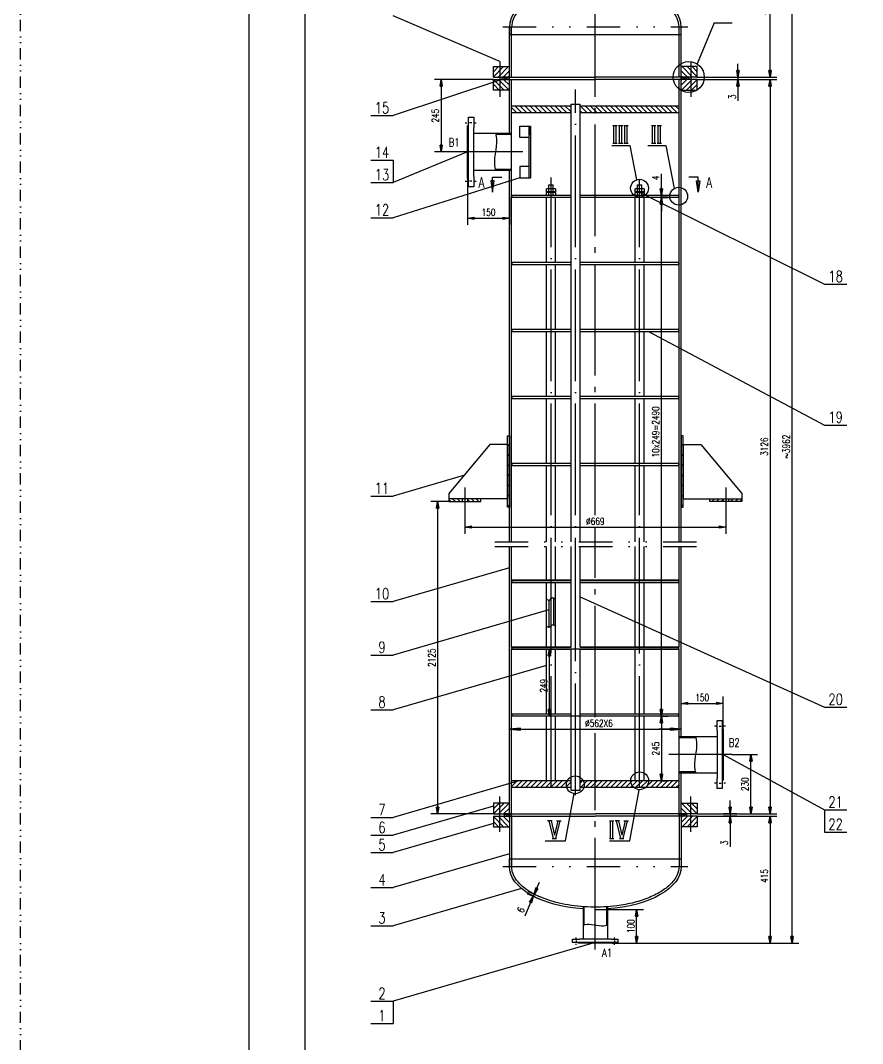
# Model space of a CAD drawing. Header units: millimetres. Extents: x -78 to 2070, y -197 to 1043.
# Drawn here: x -77.8 to 299.5, y 340 to 798.5 of the extents above; entities that cross this region are included whole.
import ezdxf
from ezdxf.enums import TextEntityAlignment as Align

# ---------------------------------------------------------------- set-up
doc = ezdxf.new("R2010")
doc.units = ezdxf.units.MM
doc.header["$LTSCALE"] = 10
for name, pattern in [('CENTER', [6.25, 5, -0.5, 0.25, -0.5]), ('DASHDOT', [6, 5, -0.5, 0, -0.5]), ('DIVIDE', [1.25, 0.5, -0.25, 0, -0.25, 0, -0.25])]:
    doc.linetypes.add(name, pattern=pattern)
for name, color, linetype in [('1', 2, 'Continuous'), ('2', 1, 'Continuous'), ('3', 2, 'DASHDOT'), ('4', 2, 'CENTER'), ('6', 6, 'DIVIDE')]:
    doc.layers.add(name, color=color, linetype=linetype)
doc.styles.add('HZ', font='txt', dxfattribs={"width": 0.75, "bigfont": 'hztxt'})
doc.dimstyles.new('机械$0', dxfattribs={"dimtxt": 3.2, "dimasz": 3.001, "dimexe": 3, "dimexo": 0, "dimgap": 1, "dimtad": 1, "dimdsep": 46, "dimtxsty": 'HZ', "dimblk": 'CLOSED', "dimcen": 0, "dimclrd": 256, "dimclre": 256, "dimclrt": 256, "dimadec": 0, "dimazin": 0, "dimtfac": 1, "dimtmove": 0, "dimatfit": 3, "dimldrblk": 'CLOSED', "dimfxl": 0, "dimlwd": -1, "dimlwe": -1, "dimarcsym": 0})
pattern_1 = [(135, (1170.8013, 11.6029), (-1.122532, -1.122532), [])]

# ---------------------------------------------------------------- blocks, each defined once
blk = doc.blocks.new('_Closed')
at = {"color": 0, "linetype": 'ByBlock', "lineweight": -2}
for p, q in [((-1, 0.17), (0, 0)), ((-1, 0.17), (-1, -0.17)), ((0, 0), (-1, -0.17)), ((0, 0), (-1, 0))]:
    blk.add_line(p, q, dxfattribs=at)
blk = doc.blocks.new('*D115')
at = {"layer": '1'}
for p, q in [((121.29, 572.87), (121.29, 568.4)), ((124.29, 571.4), (235.29, 571.4)), ((238.29, 572.87), (238.29, 568.4))]:
    blk.add_line(p, q, dxfattribs=at)
at = {"layer": 'Defpoints', "color": 0}
for p in [(121.29, 572.87), (238.29, 572.87), (238.29, 571.4)]:
    blk.add_point(p, dxfattribs=at)
at = {"layer": '1', "xscale": 3.001, "yscale": 3.001, "zscale": 3.001, "rotation": 180}
blk.add_blockref('_Closed', (121.29, 571.4), dxfattribs=at)
at = {"layer": '1', "xscale": 3.001, "yscale": 3.001, "zscale": 3.001}
blk.add_blockref('_Closed', (238.29, 571.4), dxfattribs=at)
at = {"layer": '1', "insert": (179.79, 574), "char_height": 3.2, "attachment_point": 5, "style": 'HZ'}
blk.add_mtext('%%C669', dxfattribs=at)
blk = doc.blocks.new('*D118')
at = {"layer": '1'}
for p, q in [((179.79, 400.08), (201.31, 400.08)), ((198.31, 387.95), (198.31, 397.08)), ((187.43, 384.95), (201.31, 384.95))]:
    blk.add_line(p, q, dxfattribs=at)
at = {"layer": 'Defpoints', "color": 0}
for p in [(179.79, 400.08), (198.31, 400.08), (187.43, 384.95)]:
    blk.add_point(p, dxfattribs=at)
at = {"layer": '1', "xscale": 3.001, "yscale": 3.001, "zscale": 3.001}
for p, rotation in [((198.31, 400.08), 90), ((198.31, 384.95), 270)]:
    blk.add_blockref('_Closed', p, dxfattribs=dict(at, rotation=rotation))
at = {"layer": '1', "insert": (195.71, 392.52), "char_height": 3.2, "attachment_point": 5, "rotation": 90, "style": 'HZ'}
blk.add_mtext('100', dxfattribs=at)
blk = doc.blocks.new('*D119')
at = {"layer": '1'}
for p, q in [((240.95, 469.46), (252.49, 469.46)), ((249.49, 445.9), (249.49, 466.46)), ((225.41, 442.9), (252.49, 442.9))]:
    blk.add_line(p, q, dxfattribs=at)
at = {"layer": 'Defpoints', "color": 0}
for p in [(240.95, 469.46), (249.49, 469.46), (225.41, 442.9)]:
    blk.add_point(p, dxfattribs=at)
at = {"layer": '1', "xscale": 3.001, "yscale": 3.001, "zscale": 3.001}
for p, rotation in [((249.49, 469.46), 90), ((249.49, 442.9), 270)]:
    blk.add_blockref('_Closed', p, dxfattribs=dict(at, rotation=rotation))
at = {"layer": '1', "insert": (246.89, 456.18), "char_height": 3.2, "attachment_point": 5, "rotation": 90, "style": 'HZ'}
blk.add_mtext('230', dxfattribs=at)
blk = doc.blocks.new('*D120')
at = {"layer": '1'}
for p, q in [((134.17, 772.04), (107.71, 772.04)), ((110.71, 769.03), (110.71, 742.53)), ((118.64, 739.53), (107.71, 739.53))]:
    blk.add_line(p, q, dxfattribs=at)
at = {"layer": 'Defpoints', "color": 0}
for p in [(134.17, 772.04), (110.71, 739.53), (118.64, 739.53)]:
    blk.add_point(p, dxfattribs=at)
at = {"layer": '1', "xscale": 3.001, "yscale": 3.001, "zscale": 3.001}
for p, rotation in [((110.71, 772.04), 90), ((110.71, 739.53), 270)]:
    blk.add_blockref('_Closed', p, dxfattribs=dict(at, rotation=rotation))
at = {"layer": '1', "insert": (108.11, 755.78), "char_height": 3.2, "attachment_point": 5, "rotation": 90, "style": 'HZ'}
blk.add_mtext('245', dxfattribs=at)
blk = doc.blocks.new('*D121')
at = {"layer": '1'}
for p, q in [((209.02, 486.65), (212.41, 486.65)), ((209.41, 483.64), (209.41, 460.65)), ((209.02, 457.65), (212.41, 457.65))]:
    blk.add_line(p, q, dxfattribs=at)
at = {"layer": 'Defpoints', "color": 0}
for p in [(209.02, 486.65), (209.02, 457.65), (209.41, 457.65)]:
    blk.add_point(p, dxfattribs=at)
at = {"layer": '1', "xscale": 3.001, "yscale": 3.001, "zscale": 3.001}
for p, rotation in [((209.41, 486.65), 90), ((209.41, 457.65), 270)]:
    blk.add_blockref('_Closed', p, dxfattribs=dict(at, rotation=rotation))
at = {"layer": '1', "insert": (206.81, 472.15), "char_height": 3.2, "attachment_point": 5, "rotation": 90, "style": 'HZ'}
blk.add_mtext('245', dxfattribs=at)
blk = doc.blocks.new('*D122')
at = {"layer": '1'}
for p, q in [((176.28, 516.65), (156.21, 516.65)), ((159.21, 489.65), (159.21, 513.64)), ((209.41, 486.65), (156.21, 486.65))]:
    blk.add_line(p, q, dxfattribs=at)
at = {"layer": 'Defpoints', "color": 0}
for p in [(159.21, 516.65), (176.28, 516.65), (209.41, 486.65)]:
    blk.add_point(p, dxfattribs=at)
at = {"layer": '1', "xscale": 3.001, "yscale": 3.001, "zscale": 3.001}
for p, rotation in [((159.21, 516.65), 90), ((159.21, 486.65), 270)]:
    blk.add_blockref('_Closed', p, dxfattribs=dict(at, rotation=rotation))
at = {"layer": '1', "insert": (156.61, 500.3), "char_height": 3.2, "attachment_point": 5, "rotation": 90, "style": 'HZ'}
blk.add_mtext('249', dxfattribs=at)
blk = doc.blocks.new('*D101')
at = {"layer": '1'}
for p, q in [((209.41, 723.08), (209.41, 729.68)), ((209.41, 720.08), (212.41, 720.08)), ((209.41, 719.08), (209.41, 720.08)), ((209.41, 719.08), (212.41, 719.08)), ((209.41, 716.08), (209.41, 713.08))]:
    blk.add_line(p, q, dxfattribs=at)
at = {"layer": 'Defpoints', "color": 0}
for p in [(209.41, 720.08), (209.41, 720.08), (209.41, 719.08)]:
    blk.add_point(p, dxfattribs=at)
at = {"layer": '1', "xscale": 3.001, "yscale": 3.001, "zscale": 3.001}
for p, rotation in [((209.41, 720.08), 270), ((209.41, 719.08), 90)]:
    blk.add_blockref('_Closed', p, dxfattribs=dict(at, rotation=rotation))
at = {"layer": '1', "insert": (206.81, 727.88), "char_height": 3.2, "attachment_point": 5, "rotation": 90, "style": 'HZ'}
blk.add_mtext('4', dxfattribs=at)
blk = doc.blocks.new('*D102')
at = {"layer": '1'}
for p, q in [((202.19, 829.98), (261.11, 829.98)), ((258.11, 776.04), (258.11, 826.98)), ((225.41, 773.04), (261.11, 773.04))]:
    blk.add_line(p, q, dxfattribs=at)
at = {"layer": 'Defpoints', "color": 0}
for p in [(202.19, 829.98), (258.11, 829.98), (225.41, 773.04)]:
    blk.add_point(p, dxfattribs=at)
at = {"layer": '1', "xscale": 3.001, "yscale": 3.001, "zscale": 3.001}
for p, rotation in [((258.11, 829.98), 90), ((258.11, 773.04), 270)]:
    blk.add_blockref('_Closed', p, dxfattribs=dict(at, rotation=rotation))
at = {"layer": '1', "insert": (255.51, 804.11), "char_height": 3.2, "attachment_point": 5, "rotation": 90, "style": 'HZ'}
blk.add_mtext('415', dxfattribs=at)
blk = doc.blocks.new('*D103')
at = {"layer": '1'}
for p, q in [((225.41, 772.04), (261.11, 772.04)), ((258.11, 769.03), (258.11, 445.9)), ((252.49, 442.9), (261.11, 442.9))]:
    blk.add_line(p, q, dxfattribs=at)
at = {"layer": 'Defpoints', "color": 0}
for p in [(225.41, 772.04), (252.49, 442.9), (258.11, 442.9)]:
    blk.add_point(p, dxfattribs=at)
at = {"layer": '1', "xscale": 3.001, "yscale": 3.001, "zscale": 3.001}
for p, rotation in [((258.11, 772.04), 90), ((258.11, 442.9), 270)]:
    blk.add_blockref('_Closed', p, dxfattribs=dict(at, rotation=rotation))
at = {"layer": '1', "insert": (255.51, 607.47), "char_height": 3.2, "attachment_point": 5, "rotation": 90, "style": 'HZ'}
blk.add_mtext('3126', dxfattribs=at)
blk = doc.blocks.new('*D104')
at = {"layer": '1'}
for p, q in [((225.41, 441.9), (261.11, 441.9)), ((258.11, 438.89), (258.11, 387.95)), ((201.31, 384.95), (261.11, 384.95))]:
    blk.add_line(p, q, dxfattribs=at)
at = {"layer": 'Defpoints', "color": 0}
for p in [(225.41, 441.9), (201.31, 384.95), (258.11, 384.95)]:
    blk.add_point(p, dxfattribs=at)
at = {"layer": '1', "xscale": 3.001, "yscale": 3.001, "zscale": 3.001}
for p, rotation in [((258.11, 441.9), 90), ((258.11, 384.95), 270)]:
    blk.add_blockref('_Closed', p, dxfattribs=dict(at, rotation=rotation))
at = {"layer": '1', "insert": (255.51, 415.03), "char_height": 3.2, "attachment_point": 5, "rotation": 90, "style": 'HZ'}
blk.add_mtext('415', dxfattribs=at)
blk = doc.blocks.new('*D105')
at = {"layer": '1'}
for p, q in [((243.7, 776.04), (243.7, 779.04)), ((243.39, 773.04), (246.7, 773.04)), ((243.39, 772.04), (246.7, 772.04)), ((243.7, 773.04), (243.7, 772.04)), ((243.7, 769.03), (243.7, 762.43))]:
    blk.add_line(p, q, dxfattribs=at)
at = {"layer": 'Defpoints', "color": 0}
for p in [(243.39, 773.04), (243.39, 772.04), (243.7, 772.04)]:
    blk.add_point(p, dxfattribs=at)
at = {"layer": '1', "xscale": 3.001, "yscale": 3.001, "zscale": 3.001}
for p, rotation in [((243.7, 773.04), 270), ((243.7, 772.04), 90)]:
    blk.add_blockref('_Closed', p, dxfattribs=dict(at, rotation=rotation))
at = {"layer": '1', "insert": (241.1, 764.23), "char_height": 3.2, "attachment_point": 5, "rotation": 90, "style": 'HZ'}
blk.add_mtext('3', dxfattribs=at)
blk = doc.blocks.new('*D106')
at = {"layer": '1'}
for p, q in [((240.22, 445.9), (240.22, 448.9)), ((243.26, 442.9), (237.22, 442.9)), ((243.26, 441.9), (237.22, 441.9)), ((240.22, 442.9), (240.22, 441.9)), ((240.22, 438.89), (240.22, 428.15))]:
    blk.add_line(p, q, dxfattribs=at)
at = {"layer": 'Defpoints', "color": 0}
for p in [(240.22, 442.9), (243.26, 442.9), (243.26, 441.9)]:
    blk.add_point(p, dxfattribs=at)
at = {"layer": '1', "xscale": 3.001, "yscale": 3.001, "zscale": 3.001}
for p, rotation in [((240.22, 442.9), 270), ((240.22, 441.9), 90)]:
    blk.add_blockref('_Closed', p, dxfattribs=dict(at, rotation=rotation))
at = {"layer": '1', "insert": (237.62, 429.95), "char_height": 3.2, "attachment_point": 5, "rotation": 90, "style": 'HZ'}
blk.add_mtext('3', dxfattribs=at)
blk = doc.blocks.new('*D107')
at = {"layer": '1'}
for p, q in [((261.36, 829.98), (270.92, 829.98)), ((267.92, 387.95), (267.92, 826.98)), ((261.11, 384.95), (270.92, 384.95))]:
    blk.add_line(p, q, dxfattribs=at)
at = {"layer": 'Defpoints', "color": 0}
for p in [(261.36, 829.98), (267.92, 829.98), (261.11, 384.95)]:
    blk.add_point(p, dxfattribs=at)
at = {"layer": '1', "xscale": 3.001, "yscale": 3.001, "zscale": 3.001}
for p, rotation in [((267.92, 829.98), 90), ((267.92, 384.95), 270)]:
    blk.add_blockref('_Closed', p, dxfattribs=dict(at, rotation=rotation))
at = {"layer": '1', "insert": (265.32, 607.47), "char_height": 3.2, "attachment_point": 5, "rotation": 90, "style": 'HZ'}
blk.add_mtext('~3962', dxfattribs=at)
blk = doc.blocks.new('*D123')
at = {"layer": '1'}
for p, q in [((218.29, 477.56), (218.29, 495.42)), ((237.04, 480.91), (237.04, 495.42)), ((221.29, 492.42), (234.04, 492.42))]:
    blk.add_line(p, q, dxfattribs=at)
at = {"layer": 'Defpoints', "color": 0}
for p in [(237.04, 492.42), (218.29, 477.56), (237.04, 480.91)]:
    blk.add_point(p, dxfattribs=at)
at = {"layer": '1', "xscale": 3.001, "yscale": 3.001, "zscale": 3.001, "rotation": 180}
blk.add_blockref('_Closed', (218.29, 492.42), dxfattribs=at)
at = {"layer": '1', "xscale": 3.001, "yscale": 3.001, "zscale": 3.001}
blk.add_blockref('_Closed', (237.04, 492.42), dxfattribs=at)
at = {"layer": '1', "insert": (227.67, 495.02), "char_height": 3.2, "attachment_point": 5, "style": 'HZ'}
blk.add_mtext('150', dxfattribs=at)
blk = doc.blocks.new('*D124')
at = {"layer": '1'}
for p, q in [((122.54, 727.79), (122.54, 706.85)), ((141.29, 719.08), (141.29, 706.85)), ((125.54, 709.85), (138.29, 709.85))]:
    blk.add_line(p, q, dxfattribs=at)
at = {"layer": 'Defpoints', "color": 0}
for p in [(122.54, 727.79), (141.29, 719.08), (141.29, 709.85)]:
    blk.add_point(p, dxfattribs=at)
at = {"layer": '1', "xscale": 3.001, "yscale": 3.001, "zscale": 3.001, "rotation": 180}
blk.add_blockref('_Closed', (122.54, 709.85), dxfattribs=at)
at = {"layer": '1', "xscale": 3.001, "yscale": 3.001, "zscale": 3.001}
blk.add_blockref('_Closed', (141.29, 709.85), dxfattribs=at)
at = {"layer": '1', "insert": (131.92, 712.45), "char_height": 3.2, "attachment_point": 5, "style": 'HZ'}
blk.add_mtext('150', dxfattribs=at)
blk = doc.blocks.new('*D125')
at = {"layer": '1'}
for p, q in [((153.6, 409.58), (154.8, 412.32)), ((154.4, 404.86), (149.24, 407.12)), ((154.8, 405.77), (149.64, 408.03)), ((152.39, 406.83), (151.99, 405.91)), ((150.78, 403.16), (148.13, 397.12))]:
    blk.add_line(p, q, dxfattribs=at)
at = {"layer": 'Defpoints', "color": 0}
for p in [(152.39, 406.83), (154.4, 404.86), (154.8, 405.77)]:
    blk.add_point(p, dxfattribs=at)
at = {"layer": '1', "xscale": 3.001, "yscale": 3.001, "zscale": 3.001}
for p, rotation in [((152.39, 406.83), 246.2941163092751), ((151.99, 405.91), 66.29411630927511)]:
    blk.add_blockref('_Closed', p, dxfattribs=dict(at, rotation=rotation))
at = {"layer": '1', "insert": (146.47, 399.81), "char_height": 3.2, "attachment_point": 5, "rotation": 66.2941, "style": 'HZ'}
blk.add_mtext('6', dxfattribs=at)
blk = doc.blocks.new('*D127')
at = {"layer": '1'}
for p, q in [((114.09, 582.86), (106.11, 582.86)), ((109.11, 579.86), (109.11, 445.9)), ((134.17, 442.9), (106.11, 442.9))]:
    blk.add_line(p, q, dxfattribs=at)
at = {"layer": 'Defpoints', "color": 0}
for p in [(114.09, 582.86), (109.11, 442.9), (134.17, 442.9)]:
    blk.add_point(p, dxfattribs=at)
at = {"layer": '1', "xscale": 3.001, "yscale": 3.001, "zscale": 3.001}
for p, rotation in [((109.11, 582.86), 90), ((109.11, 442.9), 270)]:
    blk.add_blockref('_Closed', p, dxfattribs=dict(at, rotation=rotation))
at = {"layer": '1', "insert": (106.51, 512.88), "char_height": 3.2, "attachment_point": 5, "rotation": 90, "style": 'HZ'}
blk.add_mtext('2125', dxfattribs=at)

msp = doc.modelspace()

# ---------------------------------------------------------------- hatches: boundary and pattern name
at = {"layer": '1'}
h = msp.add_hatch(dxfattribs=at)
h.set_pattern_fill('ANSI31', color=256, scale=0.5, style=0)
h.set_pattern_definition([(45, (1170.8013, 11.6029), (-1.122532, 1.122532), [])])
h.paths.add_polyline_path([(140.49, 773.036), (141.29, 773.036), (141.29, 777.786), (134.166, 777.786), (134.166, 773.036)])
h = msp.add_hatch(dxfattribs=at)
h.set_pattern_fill('ANSI31', color=256, scale=0.5, style=0)
h.set_pattern_definition([(135, (-811.2209, 11.6029), (1.122532, 1.122532), [])])
h.paths.add_polyline_path([(218.29, 777.786), (225.415, 777.786), (225.415, 773.036), (219.09, 773.036), (218.29, 773.036)])
h = msp.add_hatch(dxfattribs=at)
h.set_pattern_fill('ANSI31', color=256, scale=0.5, angle=90, style=0)
h.set_pattern_definition(pattern_1)
h.paths.add_polyline_path([(141.291, 767.286), (141.291, 772.036), (140.49, 772.036), (134.166, 772.036), (134.166, 767.286)])
h = msp.add_hatch(dxfattribs=at)
h.set_pattern_fill('ANSI37', color=256, scale=0.25, style=0)
h.set_pattern_definition([(134.99993, (326.4546, 19.149), (0.56126666, 0.5612654), []), (44.99993, (326.4546, 19.149), (0.5612654, -0.56126666), [])])
h.paths.add_polyline_path([(137.93, 773.036), (137.93, 772.036), (141.29, 772.036), (141.29, 773.036)])
h = msp.add_hatch(dxfattribs=at)
h.set_pattern_fill('ANSI37', color=256, scale=0.25, style=0)
h.set_pattern_definition([(45, (33.1249, 19.1492), (-0.561266, 0.561266), []), (135, (33.1249, 19.1492), (-0.561266, -0.561266), [])])
h.paths.add_polyline_path([(221.65, 773.036), (218.29, 773.036), (218.29, 772.036), (221.65, 772.036)])
h = msp.add_hatch(dxfattribs=at)
h.set_pattern_fill('ANSI31', color=256, scale=0.5, angle=90, style=0)
h.set_pattern_definition([(45, (-811.2209, 11.6029), (1.122532, -1.122532), [])])
h.paths.add_polyline_path([(218.29, 772.036), (219.09, 772.036), (225.415, 772.036), (225.415, 767.286), (218.29, 767.286)])
h = msp.add_hatch(dxfattribs=at)
h.set_pattern_fill('ANSI31', color=256, scale=0.5, angle=90, style=0)
h.set_pattern_definition(pattern_1)
h.paths.add_polyline_path([(168.978, 760.286), (142.291, 760.286), (142.291, 757.286), (168.978, 757.286)])
h.paths.add_polyline_path([(217.29, 760.286), (179.79, 760.286), (179.79, 757.286), (217.29, 757.286)])
h.paths.add_polyline_path([(179.79, 760.286), (172.978, 760.286), (172.978, 757.286), (179.79, 757.286)])
h = msp.add_hatch(dxfattribs=at)
h.set_pattern_fill('ANSI31', color=256, scale=0.5, style=0)
h.set_pattern_definition([(45, (1170.8013, 37.8991), (-1.122532, 1.122532), [])])
h.paths.add_polyline_path([(159.966, 454.646), (159.966, 457.646), (142.29, 457.646), (142.29, 454.646)])
h.paths.add_polyline_path([(168.978, 454.646), (168.978, 457.646), (159.966, 457.646), (159.966, 454.646)])
h.paths.add_polyline_path([(179.79, 454.646), (179.79, 457.646), (172.978, 457.646), (172.978, 454.646)])
h.paths.add_polyline_path([(199.615, 454.646), (199.615, 457.646), (179.79, 457.646), (179.79, 454.646)])
h.paths.add_polyline_path([(217.29, 454.646), (217.29, 457.646), (199.615, 457.646), (199.615, 454.646)])
h = msp.add_hatch(dxfattribs=at)
h.set_pattern_fill('ANSI31', color=256, scale=0.5, angle=90, style=0)
h.set_pattern_definition([(225, (1170.8014, 1203.3287), (-1.122532, 1.122532), [])])
h.paths.add_polyline_path([(141.291, 447.646), (141.291, 442.896), (140.491, 442.896), (134.166, 442.896), (134.166, 447.646)])
h = msp.add_hatch(dxfattribs=at)
h.set_pattern_fill('ANSI31', color=256, scale=0.5, angle=90, style=0)
h.set_pattern_definition([(315, (-811.2208, 1203.3287), (1.122532, 1.122532), [])])
h.paths.add_polyline_path([(218.29, 442.896), (219.09, 442.896), (225.415, 442.896), (225.415, 447.646), (218.29, 447.646)])
h = msp.add_hatch(dxfattribs=at)
h.set_pattern_fill('ANSI31', color=256, scale=0.5, style=0)
h.set_pattern_definition([(315, (1170.8014, 1203.3287), (-1.122532, -1.122532), [])])
h.paths.add_polyline_path([(140.491, 441.896), (141.291, 441.896), (141.291, 437.146), (134.166, 437.146), (134.166, 441.896)])
h = msp.add_hatch(dxfattribs=at)
h.set_pattern_fill('ANSI37', color=256, scale=0.25, style=0)
h.set_pattern_definition([(135.00007, (327.458, -310.9909), (0.5612654, 0.56126666), []), (45.00007, (327.458, -310.9909), (0.56126666, -0.5612654), [])])
h.paths.add_polyline_path([(138.932, 442.896), (138.932, 441.896), (142.292, 441.896), (142.292, 442.896)])
h = msp.add_hatch(dxfattribs=at)
h.set_pattern_fill('ANSI37', color=256, scale=0.25, style=0)
h.set_pattern_definition([(45, (32.1246, -310.9911), (-0.561266, 0.561266), []), (135, (32.1246, -310.9911), (-0.561266, -0.561266), [])])
h.paths.add_polyline_path([(220.65, 442.896), (217.29, 442.896), (217.29, 441.896), (220.65, 441.896)])
h = msp.add_hatch(dxfattribs=at)
h.set_pattern_fill('ANSI31', color=256, scale=0.5, style=0)
h.set_pattern_definition([(225, (-811.2208, 1203.3287), (1.122532, -1.122532), [])])
h.paths.add_polyline_path([(218.29, 437.146), (225.415, 437.146), (225.415, 441.896), (219.09, 441.896), (218.29, 441.896)])

# ---------------------------------------------------------------- linework, layer by layer
for p, q in [((137.056, 780.081), (89.176, 800.559)), ((233.104, 797.478), (225.415, 778.988)), ((233.104, 797.478), (241.104, 797.478)), ((137.93, 772.036), (89.176, 755.823)), ((121.415, 752.661), (122.165, 752.661)), ((124.415, 752.661), (123.415, 752.661)), ((125.665, 752.661), (126.415, 752.661)), ((135.83, 747.849), (135.33, 747.349)), ((136.214, 747.349), (136.715, 747.849)), ((137.599, 747.849), (137.099, 747.349)), ((137.983, 747.349), (138.484, 747.849)), ((139.368, 747.849), (138.868, 747.348)), ((139.752, 747.348), (140.253, 747.848)), ((141.138, 747.848), (140.637, 747.348)), ((141.521, 747.348), (142.022, 747.848)), ((187.608, 751.446), (189.608, 751.446)), ((188.108, 743.446), (188.108, 751.446)), ((189.108, 743.446), (189.108, 751.446)), ((190.108, 751.446), (192.108, 751.446)), ((190.608, 743.446), (190.608, 751.446)), ((191.608, 743.446), (191.608, 751.446)), ((192.511, 751.446), (194.511, 751.446)), ((193.011, 743.446), (193.011, 751.446)), ((194.011, 743.446), (194.011, 751.446)), ((204.952, 751.446), (206.952, 751.446)), ((205.452, 743.446), (205.452, 751.446)), ((206.452, 743.446), (206.452, 751.446)), ((207.452, 751.446), (209.452, 751.446)), ((207.952, 743.446), (207.952, 751.446)), ((208.952, 743.446), (208.952, 751.446)), ((187.608, 743.446), (189.608, 743.446)), ((190.108, 743.446), (192.108, 743.446)), ((192.511, 743.446), (194.511, 743.446)), ((204.952, 743.446), (206.952, 743.446)), ((207.452, 743.446), (209.452, 743.446)), ((122.54, 739.532), (89.176, 725.847)), ((131.395, 739.534), (122.54, 739.532)), ((134.395, 739.534), (133.395, 739.534)), ((145.25, 739.536), (141.034, 739.535)), ((187.208, 742.446), (195.208, 742.446)), ((195.208, 742.446), (198.274, 727.051)), ((203.342, 742.446), (211.342, 742.446)), ((211.342, 742.446), (215.18, 723.174)), ((89.176, 735.847), (89.176, 725.847)), ((135.709, 731.723), (135.208, 731.223)), ((136.093, 731.223), (136.594, 731.723)), ((137.478, 731.723), (136.978, 731.223)), ((137.862, 731.223), (138.363, 731.723)), ((139.247, 731.723), (138.747, 731.223)), ((139.631, 731.223), (140.132, 731.723)), ((141.016, 731.723), (140.516, 731.223)), ((141.4, 731.223), (141.901, 731.723)), ((145.968, 727.969), (89.176, 710.094)), ((121.415, 726.411), (122.165, 726.411)), ((124.415, 726.411), (123.415, 726.411)), ((125.665, 726.411), (126.415, 726.411)), ((133.703, 721.535), (133.703, 728.239)), ((133.703, 728.239), (137.946, 728.239)), ((225.877, 728.239), (221.634, 728.239)), ((225.877, 721.535), (225.877, 728.239)), ((199.615, 721.582), (282.458, 680.249)), ((209.804, 719.082), (205.975, 719.082)), ((209.804, 719.082), (206.409, 719.082)), ((209.409, 489.647), (209.409, 716.081)), ((203.562, 659.082), (282.458, 617.156)), ((140.49, 608.563), (141.29, 607.763)), ((219.09, 608.563), (218.29, 607.763)), ((141.29, 603.237), (140.49, 604.037)), ((218.29, 603.237), (219.09, 604.037)), ((140.49, 599.511), (141.29, 598.71)), ((219.09, 599.511), (218.29, 598.71)), ((120.768, 594.495), (89.176, 585.333)), ((141.29, 594.184), (140.49, 594.985)), ((218.29, 594.184), (219.09, 594.985)), ((121.29, 589.14), (121.29, 572.872)), ((140.49, 590.458), (141.29, 589.658)), ((219.09, 590.458), (218.29, 589.658)), ((238.29, 589.14), (238.29, 572.872)), ((114.09, 583.774), (115.005, 582.86)), ((117.126, 582.86), (115.846, 584.14)), ((117.967, 584.14), (119.247, 582.86)), ((122.49, 583.768), (123.398, 582.86)), ((125.519, 582.86), (124.239, 584.14)), ((126.36, 584.14), (127.64, 582.86)), ((141.29, 585.132), (140.49, 585.932)), ((218.29, 585.132), (219.09, 585.932)), ((233.22, 584.14), (231.94, 582.86)), ((234.061, 582.86), (235.341, 584.14)), ((237.09, 583.768), (236.182, 582.86)), ((241.614, 584.14), (240.334, 582.86)), ((242.455, 582.86), (243.734, 584.14)), ((245.49, 583.774), (244.576, 582.86)), ((140.49, 581.406), (141.29, 580.606)), ((219.09, 581.406), (218.29, 580.606)), ((141.29, 553.169), (89.176, 538.055)), ((172.978, 540.199), (282.458, 490.713)), ((158.895, 534.293), (89.176, 514.074)), ((157.966, 509.432), (89.176, 489.482)), ((209.409, 486.646), (206.409, 486.646)), ((233.994, 482.253), (233.262, 482.253)), ((235.212, 482.253), (236.187, 482.253)), ((238.137, 482.254), (237.406, 482.254)), ((141.29, 480.865), (217.29, 480.864)), ((217.29, 480.864), (218.29, 480.864)), ((218.378, 477.561), (217.891, 477.074)), ((217.891, 477.074), (218.378, 477.561)), ((218.752, 477.074), (219.24, 477.561)), ((220.102, 477.561), (219.614, 477.074)), ((220.476, 477.074), (220.964, 477.561)), ((221.826, 477.561), (221.338, 477.074)), ((222.2, 477.074), (222.688, 477.561)), ((223.55, 477.561), (223.062, 477.074)), ((223.924, 477.074), (224.412, 477.561)), ((224.84, 477.127), (224.786, 477.074)), ((237.041, 469.456), (282.458, 444.688)), ((217.679, 461.352), (218.166, 461.839)), ((218.166, 461.839), (217.763, 461.436)), ((218.54, 461.352), (219.028, 461.839)), ((219.89, 461.839), (219.402, 461.352)), ((220.264, 461.352), (220.752, 461.839)), ((221.614, 461.839), (221.126, 461.352)), ((221.988, 461.352), (222.476, 461.839)), ((223.338, 461.839), (222.85, 461.352)), ((223.712, 461.352), (224.2, 461.839)), ((224.797, 461.575), (224.574, 461.352)), ((145.552, 457.646), (89.176, 441.296)), ((233.994, 456.659), (233.263, 456.659)), ((235.213, 456.66), (236.188, 456.66)), ((238.138, 456.66), (237.406, 456.66)), ((166.361, 430.808), (170.274, 451.971)), ((195.208, 430.808), (199.446, 453.731)), ((134.166, 446.352), (89.176, 433.305)), ((282.458, 444.688), (282.458, 434.688)), ((134.166, 438.583), (89.176, 425.536)), ((160.429, 439.808), (158.429, 439.808)), ((158.929, 439.808), (160.929, 431.808)), ((159.929, 439.808), (161.429, 433.308)), ((162.929, 439.808), (161.429, 433.308)), ((163.929, 439.808), (161.929, 431.808)), ((162.429, 439.808), (164.429, 439.808)), ((186.12, 439.808), (188.12, 439.808)), ((186.62, 431.808), (186.62, 439.808)), ((187.62, 431.808), (187.62, 439.808)), ((190.62, 439.808), (188.62, 439.808)), ((189.12, 439.808), (191.12, 431.808)), ((190.12, 439.808), (191.62, 433.308)), ((193.12, 439.808), (191.62, 433.308)), ((194.12, 439.808), (192.12, 431.808)), ((192.62, 439.808), (194.62, 439.808)), ((160.429, 431.808), (162.429, 431.808)), ((186.12, 431.808), (188.12, 431.808)), ((190.62, 431.808), (192.62, 431.808)), ((157.274, 430.808), (166.361, 430.808)), ((186.12, 430.808), (195.208, 430.808)), ((141.291, 424.975), (89.176, 409.862)), ((146.732, 409.457), (89.176, 392.765)), ((174.386, 401.305), (174.711, 400.98)), ((174.711, 400.405), (174.386, 400.731)), ((174.386, 400.156), (174.711, 399.831)), ((174.711, 399.256), (174.386, 399.581)), ((174.386, 399.007), (174.711, 398.682)), ((184.867, 401.164), (185.192, 400.839)), ((184.867, 401.164), (185.192, 400.839)), ((185.192, 400.264), (184.867, 400.589)), ((184.867, 400.015), (185.192, 399.69)), ((185.192, 399.115), (184.867, 399.44)), ((174.711, 398.107), (174.386, 398.432)), ((174.386, 397.857), (174.711, 397.532)), ((174.386, 397.283), (174.711, 396.958)), ((174.711, 396.383), (174.386, 396.708)), ((174.386, 396.134), (174.711, 395.809)), ((174.711, 395.234), (174.386, 395.559)), ((174.386, 394.984), (174.711, 394.659)), ((174.711, 394.085), (174.386, 394.41)), ((174.711, 397.532), (174.442, 397.801)), ((184.867, 398.865), (185.192, 398.54)), ((185.192, 397.966), (184.867, 398.291)), ((185.192, 397.391), (184.867, 397.716)), ((184.867, 397.716), (185.192, 397.391)), ((184.867, 397.142), (185.192, 396.816)), ((185.192, 396.242), (184.867, 396.567)), ((184.867, 395.992), (185.192, 395.667)), ((185.192, 395.093), (184.867, 395.418)), ((184.867, 394.843), (185.192, 394.518)), ((174.386, 393.835), (174.711, 393.51)), ((174.535, 393.112), (174.386, 393.261)), ((185.192, 393.943), (184.867, 394.269)), ((184.867, 393.694), (185.192, 393.369)), ((184.903, 393.083), (184.867, 393.119)), ((179.79, 385.193), (89.176, 358.914)), ((171.258, 386.981), (171.258, 387.468)), ((171.258, 386.168), (171.258, 385.518)), ((188.32, 386.981), (188.32, 387.468)), ((188.32, 386.168), (188.32, 385.518)), ((171.258, 384.218), (171.258, 384.706)), ((188.321, 384.218), (188.321, 384.706)), ((89.176, 358.914), (89.176, 348.914))]:
    msp.add_line(p, q, dxfattribs=at)
msp.add_lwpolyline([(24.742, 908.556), (618.742, 908.556), (618.742, 67.556), (24.742, 67.556)], close=True, dxfattribs=at)
for points in [[(135.009, 747.998), (135.231, 747.283), (135.428, 746.438), (135.556, 745.26), (135.54, 743.692), (135.39, 742.144), (135.158, 740.424), (134.9, 738.648), (134.675, 736.928), (134.54, 735.38), (134.553, 733.812), (134.716, 732.634), (134.947, 731.79), (135.165, 731.224)], [(141.29, 480.865), (146.29, 480.365), (146.29, 481.365), (141.29, 480.865)], [(218.29, 480.864), (213.29, 481.364), (213.29, 480.364), (218.29, 480.864), (208.29, 480.864)], [(218.29, 480.864), (213.29, 481.365), (213.29, 480.365), (218.29, 480.864)], [(224.84, 461.494), (224.667, 461.903), (224.476, 462.727), (224.351, 463.875), (224.366, 465.404), (224.512, 466.914), (224.739, 468.59), (224.99, 470.322), (225.209, 471.999), (225.341, 473.509), (225.328, 475.037), (225.17, 476.186), (224.945, 477.009), (224.731, 477.561)], [(174.481, 393.083), (174.754, 393.198), (175.303, 393.326), (176.068, 393.409), (177.088, 393.399), (178.094, 393.302), (179.212, 393.151), (180.366, 392.983), (181.484, 392.837), (182.491, 392.749), (183.51, 392.758), (184.276, 392.863), (184.824, 393.013), (185.192, 393.156)]]:
    msp.add_lwpolyline(points, dxfattribs=at)
for centre, radius in [((221.65, 773.136), 6.958), ((199.615, 723.282), 4), ((217.165, 719.701), 4), ((170.82, 455.933), 4), ((199.667, 457.725), 4)]:
    msp.add_circle(centre, radius, dxfattribs=at)
for points in [[(157.966, 539.296), (159.124, 538.652), (160.636, 539.792), (161.966, 538.899)], [(157.966, 527.153), (159.124, 526.509), (160.636, 527.649), (161.966, 526.756)]]:
    msp.add_spline(points, degree=3, dxfattribs=at)
at = {"layer": '2'}
for p, q in [((49.742, 77.734), (49.742, 898.556)), ((141.29, 773.036), (141.29, 795.608)), ((141.29, 795.608), (141.29, 792.242)), ((142.29, 773.036), (142.29, 795.608)), ((217.29, 773.036), (217.29, 795.608)), ((218.29, 773.036), (218.29, 795.608)), ((141.29, 792.242), (218.29, 792.242)), ((217.29, 773.036), (217.29, 776.029)), ((218.29, 773.036), (218.29, 776.029)), ((134.166, 773.036), (140.49, 773.036)), ((134.166, 772.036), (140.49, 772.036)), ((140.49, 773.036), (179.79, 773.036)), ((140.49, 772.036), (179.79, 772.036)), ((141.291, 747.849), (141.291, 772.036)), ((142.29, 731.224), (142.291, 772.036)), ((219.091, 773.036), (179.791, 773.036)), ((219.091, 772.036), (179.791, 772.036)), ((217.29, 564.753), (217.29, 772.036)), ((218.29, 564.753), (218.29, 772.036)), ((225.415, 773.036), (219.09, 773.036)), ((225.415, 772.036), (219.09, 772.036)), ((142.291, 760.286), (168.978, 760.286)), ((142.291, 757.286), (168.978, 757.286)), ((168.978, 564.753), (168.978, 761.006)), ((168.978, 761.006), (172.978, 761.006)), ((172.978, 564.753), (172.978, 761.006)), ((172.978, 760.286), (217.29, 760.286)), ((172.978, 757.286), (217.29, 757.286)), ((79.176, 755.823), (89.176, 755.823)), ((122.915, 755.161), (125.29, 755.161)), ((122.915, 751.661), (122.915, 755.161)), ((125.29, 755.161), (125.29, 750.549)), ((122.54, 751.286), (122.915, 751.661)), ((122.54, 727.786), (122.54, 751.286)), ((122.915, 727.411), (122.915, 751.661)), ((125.29, 728.524), (125.29, 750.549)), ((142.29, 747.849), (125.29, 747.849)), ((145.969, 746.016), (145.969, 751.103)), ((145.969, 751.103), (150.176, 751.103)), ((150.176, 751.103), (150.176, 747.271)), ((142.29, 747.349), (135.165, 747.349)), ((150.176, 746.016), (145.969, 746.016)), ((79.176, 735.847), (89.176, 735.847)), ((142.29, 564.753), (142.29, 735.217)), ((142.29, 731.224), (125.29, 731.224)), ((142.29, 731.724), (135.04, 731.724)), ((141.29, 564.753), (141.29, 731.224)), ((150.176, 733.056), (145.968, 733.056)), ((145.968, 733.056), (145.968, 727.969)), ((150.176, 727.969), (150.176, 731.801)), ((79.176, 725.847), (89.176, 725.847)), ((122.915, 727.411), (122.54, 727.786)), ((122.915, 723.911), (122.915, 727.411)), ((125.29, 728.524), (125.29, 723.911)), ((145.968, 727.969), (150.686, 727.969)), ((158.966, 723.282), (158.966, 724.782)), ((158.966, 724.782), (160.966, 724.782)), ((160.966, 723.282), (160.966, 724.782)), ((198.615, 723.282), (198.615, 724.782)), ((198.615, 724.782), (200.615, 724.782)), ((200.615, 723.282), (200.615, 724.782)), ((125.29, 723.911), (122.915, 723.911)), ((168.978, 720.082), (142.415, 720.082)), ((142.415, 720.082), (142.415, 719.082)), ((157.966, 723.028), (158.234, 723.182)), ((157.966, 721.682), (157.966, 723.028)), ((161.966, 721.682), (157.966, 721.682)), ((157.966, 721.428), (158.234, 721.582)), ((157.966, 720.082), (157.966, 721.428)), ((161.966, 720.082), (157.966, 720.082)), ((158.234, 723.182), (161.698, 723.182)), ((158.234, 721.582), (161.698, 721.582)), ((158.966, 721.682), (158.966, 723.011)), ((158.966, 720.082), (158.966, 721.411)), ((160.966, 721.682), (160.966, 723.011)), ((160.966, 720.082), (160.966, 721.411)), ((161.698, 723.182), (161.966, 723.028)), ((161.698, 721.582), (161.966, 721.428)), ((161.966, 723.028), (161.966, 721.682)), ((161.966, 721.428), (161.966, 720.082)), ((217.165, 720.082), (172.978, 720.082)), ((197.615, 723.027), (197.883, 723.182)), ((197.615, 721.682), (197.615, 723.027)), ((201.615, 721.682), (197.615, 721.682)), ((197.615, 721.427), (197.883, 721.582)), ((197.615, 720.082), (197.615, 721.427)), ((201.615, 720.082), (197.615, 720.082)), ((197.883, 723.182), (201.347, 723.182)), ((197.883, 721.582), (201.347, 721.582)), ((198.615, 721.682), (198.615, 723.011)), ((198.615, 720.082), (198.615, 721.411)), ((200.615, 721.682), (200.615, 723.011)), ((200.615, 720.082), (200.615, 721.411)), ((201.347, 723.182), (201.615, 723.027)), ((201.347, 721.582), (201.615, 721.427)), ((201.614, 723.027), (201.615, 721.682)), ((201.615, 721.427), (201.615, 720.082)), ((217.165, 719.082), (217.165, 720.082)), ((168.978, 719.082), (142.415, 719.082)), ((157.966, 690.082), (157.966, 719.082)), ((161.966, 690.082), (161.966, 719.082)), ((217.165, 719.082), (172.978, 719.082)), ((197.615, 690.082), (197.615, 719.082)), ((201.615, 690.082), (201.615, 719.082)), ((79.176, 710.094), (89.176, 710.094)), ((142.415, 690.082), (168.978, 690.082)), ((142.415, 689.082), (142.415, 690.082)), ((142.415, 690.082), (142.415, 689.082)), ((142.415, 689.082), (168.978, 689.082)), ((157.966, 660.082), (157.966, 689.082)), ((161.966, 660.082), (161.966, 689.082)), ((172.978, 690.082), (197.615, 690.082)), ((172.978, 689.082), (197.615, 689.082)), ((197.615, 690.082), (217.165, 690.082)), ((197.615, 689.082), (217.165, 689.082)), ((197.615, 660.082), (197.615, 689.082)), ((201.615, 660.082), (201.615, 689.082)), ((217.165, 689.082), (217.165, 690.082)), ((282.458, 680.249), (292.458, 680.249)), ((142.415, 660.082), (168.978, 660.082)), ((142.415, 659.082), (142.415, 660.082)), ((142.415, 660.082), (142.415, 659.082)), ((142.415, 660.082), (168.978, 660.082)), ((142.415, 659.082), (142.415, 660.082)), ((142.415, 660.082), (142.415, 659.082)), ((142.415, 659.082), (168.978, 659.082)), ((142.415, 659.082), (168.978, 659.082)), ((157.966, 630.082), (157.966, 659.082)), ((161.966, 630.082), (161.966, 659.082)), ((172.978, 660.082), (197.615, 660.082)), ((172.978, 660.082), (197.615, 660.082)), ((172.978, 659.082), (197.615, 659.082)), ((172.978, 659.082), (197.615, 659.082)), ((197.615, 660.082), (217.165, 660.082)), ((197.615, 660.082), (217.165, 660.082)), ((197.615, 630.082), (197.615, 659.082)), ((197.615, 659.082), (217.165, 659.082)), ((197.615, 659.082), (217.165, 659.082)), ((201.615, 630.082), (201.615, 659.082)), ((217.165, 659.082), (217.165, 660.082)), ((217.165, 659.082), (217.165, 660.082)), ((142.415, 630.082), (168.978, 630.082)), ((142.415, 629.082), (142.415, 630.082)), ((142.415, 630.082), (142.415, 629.082)), ((142.415, 630.082), (168.978, 630.082)), ((142.415, 629.082), (142.415, 630.082)), ((142.415, 630.082), (142.415, 629.082)), ((142.415, 629.082), (168.978, 629.082)), ((142.415, 629.082), (168.978, 629.082)), ((157.966, 600.082), (157.966, 629.082)), ((161.966, 600.082), (161.966, 629.082)), ((172.978, 630.082), (197.615, 630.082)), ((172.978, 630.082), (197.615, 630.082)), ((172.978, 629.082), (197.615, 629.082)), ((172.978, 629.082), (197.615, 629.082)), ((197.615, 630.082), (217.165, 630.082)), ((197.615, 630.082), (217.165, 630.082)), ((197.615, 600.082), (197.615, 629.082)), ((197.615, 629.082), (217.165, 629.082)), ((197.615, 629.082), (217.165, 629.082)), ((201.615, 600.082), (201.615, 629.082)), ((217.165, 629.082), (217.165, 630.082)), ((217.165, 629.082), (217.165, 630.082)), ((282.458, 617.156), (292.458, 617.156)), ((132.49, 608.46), (114.09, 586.54)), ((140.49, 608.46), (132.49, 608.46)), ((140.49, 608.46), (140.49, 584.14)), ((219.09, 608.46), (227.09, 608.46)), ((219.09, 608.46), (219.09, 584.14)), ((227.09, 608.46), (245.49, 586.54)), ((142.415, 600.082), (168.978, 600.082)), ((142.415, 599.082), (142.415, 600.082)), ((142.415, 600.082), (142.415, 599.082)), ((142.415, 600.082), (168.978, 600.082)), ((142.415, 599.082), (142.415, 600.082)), ((142.415, 600.082), (142.415, 599.082)), ((142.415, 599.082), (168.978, 599.082)), ((142.415, 599.082), (168.978, 599.082)), ((157.966, 564.753), (157.966, 599.082)), ((161.966, 564.753), (161.966, 599.082)), ((172.978, 600.082), (197.615, 600.082)), ((172.978, 600.082), (197.615, 600.082)), ((172.978, 599.082), (197.615, 599.082)), ((172.978, 599.082), (197.615, 599.082)), ((197.615, 600.082), (217.165, 600.082)), ((197.615, 600.082), (217.165, 600.082)), ((197.615, 564.753), (197.615, 599.082)), ((197.615, 599.082), (217.165, 599.082)), ((197.615, 599.082), (217.165, 599.082)), ((201.615, 564.753), (201.615, 599.082)), ((217.165, 599.082), (217.165, 600.082)), ((217.165, 599.082), (217.165, 600.082)), ((79.176, 585.333), (89.176, 585.333)), ((114.09, 586.54), (114.09, 584.14)), ((120.09, 584.14), (120.09, 582.86)), ((122.49, 584.14), (122.49, 582.86)), ((140.49, 584.14), (128.49, 584.14)), ((219.09, 584.14), (231.09, 584.14)), ((237.09, 584.14), (237.09, 582.86)), ((239.49, 584.14), (239.49, 582.86)), ((245.49, 586.54), (245.49, 584.14)), ((141.29, 516.639), (141.29, 562.753)), ((142.29, 517.646), (142.29, 562.753)), ((157.966, 547.646), (157.966, 562.753)), ((161.966, 547.646), (161.966, 562.753)), ((168.978, 517.646), (168.978, 562.753)), ((172.978, 517.646), (172.978, 562.753)), ((197.615, 547.646), (197.615, 562.753)), ((201.615, 547.646), (201.615, 562.753)), ((217.29, 517.646), (217.29, 562.753)), ((218.29, 517.646), (218.29, 562.753)), ((142.415, 547.646), (168.978, 547.646)), ((149.665, 547.646), (142.415, 547.646)), ((142.415, 546.646), (142.415, 547.646)), ((142.415, 547.646), (142.415, 546.646)), ((142.415, 547.646), (142.415, 546.646)), ((142.415, 546.646), (168.978, 546.646)), ((149.665, 546.646), (142.415, 546.646)), ((168.978, 547.646), (149.665, 547.646)), ((168.978, 546.646), (149.665, 546.646)), ((157.966, 517.646), (157.966, 546.646)), ((161.966, 517.646), (161.966, 546.646)), ((217.165, 547.646), (172.978, 547.646)), ((172.978, 547.646), (201.615, 547.646)), ((217.165, 546.646), (172.978, 546.646)), ((172.978, 546.646), (201.615, 546.646)), ((197.615, 517.646), (197.615, 546.646)), ((201.615, 547.646), (217.165, 547.646)), ((201.615, 517.646), (201.615, 546.646)), ((201.615, 546.646), (217.165, 546.646)), ((217.165, 546.646), (217.165, 547.646)), ((217.165, 546.646), (217.165, 547.646)), ((217.165, 546.646), (217.165, 547.646)), ((79.176, 538.055), (89.176, 538.055)), ((158.895, 538.663), (158.895, 526.52)), ((161.087, 539.705), (161.087, 527.562)), ((79.176, 514.074), (89.176, 514.074)), ((141.29, 442.771), (141.29, 516.646)), ((142.29, 442.771), (142.29, 516.646)), ((142.415, 517.646), (168.978, 517.646)), ((149.665, 517.646), (142.415, 517.646)), ((142.415, 516.646), (142.415, 517.646)), ((142.415, 517.646), (142.415, 516.646)), ((142.415, 517.646), (142.415, 516.646)), ((142.415, 516.646), (168.978, 516.646)), ((149.665, 516.646), (142.415, 516.646)), ((168.978, 517.646), (149.665, 517.646)), ((168.978, 516.646), (149.665, 516.646)), ((157.966, 487.646), (157.966, 516.646)), ((161.966, 487.646), (161.966, 516.646)), ((168.978, 453.557), (168.978, 516.646)), ((217.165, 517.646), (172.978, 517.646)), ((172.978, 517.646), (201.615, 517.646)), ((172.978, 453.557), (172.978, 516.646)), ((217.165, 516.646), (172.978, 516.646)), ((172.978, 516.646), (201.615, 516.646)), ((197.615, 487.646), (197.615, 516.646)), ((201.615, 517.646), (217.165, 517.646)), ((201.615, 487.646), (201.615, 516.646)), ((201.615, 516.646), (217.165, 516.646)), ((217.165, 516.646), (217.165, 517.646)), ((217.165, 516.646), (217.165, 517.646)), ((217.165, 516.646), (217.165, 517.646)), ((217.29, 442.896), (217.29, 516.646)), ((218.29, 477.561), (218.29, 517.646)), ((282.458, 490.713), (292.458, 490.713)), ((79.176, 489.482), (89.176, 489.482)), ((142.415, 487.646), (142.415, 486.646)), ((149.665, 487.646), (142.415, 487.646)), ((149.665, 486.646), (142.415, 486.646)), ((168.978, 487.646), (149.665, 487.646)), ((168.978, 486.646), (149.665, 486.646)), ((157.966, 457.646), (157.966, 486.646)), ((161.966, 457.646), (161.966, 486.646)), ((217.165, 487.646), (172.978, 487.646)), ((217.165, 486.646), (172.978, 486.646)), ((197.615, 457.646), (197.615, 486.646)), ((201.615, 457.646), (201.615, 486.646)), ((217.165, 486.646), (217.165, 487.646)), ((234.359, 484.691), (236.675, 484.691)), ((234.359, 480.194), (234.359, 484.691)), ((236.675, 484.691), (236.675, 481.278)), ((217.29, 477.561), (234.359, 477.561)), ((217.29, 477.074), (224.853, 477.074)), ((234.359, 480.194), (234.359, 458.719)), ((236.675, 481.278), (237.041, 480.913)), ((236.675, 481.278), (236.675, 457.634)), ((237.041, 480.913), (237.041, 458)), ((217.29, 461.839), (224.731, 461.839)), ((217.29, 461.352), (234.359, 461.352)), ((218.29, 442.896), (218.29, 461.352)), ((234.359, 454.222), (234.359, 458.719)), ((168.978, 457.646), (142.29, 457.646)), ((168.978, 454.646), (142.29, 454.646)), ((149.665, 457.646), (142.415, 457.646)), ((217.29, 457.646), (172.978, 457.646)), ((217.29, 454.646), (172.978, 454.646)), ((236.675, 454.222), (234.359, 454.222)), ((237.041, 458), (236.675, 457.634)), ((236.675, 457.634), (236.675, 454.222)), ((168.978, 453.557), (172.978, 453.557)), ((79.176, 441.296), (89.176, 441.296)), ((134.166, 442.896), (140.491, 442.896)), ((134.166, 441.896), (140.491, 441.896)), ((140.491, 442.896), (179.79, 442.896)), ((140.491, 441.896), (179.79, 441.896)), ((141.291, 441.896), (141.291, 419.324)), ((142.291, 441.896), (142.291, 419.324)), ((219.091, 442.896), (179.791, 442.896)), ((219.091, 441.896), (179.791, 441.896)), ((217.291, 441.896), (217.291, 419.324)), ((218.291, 441.896), (218.291, 419.324)), ((225.415, 442.896), (219.09, 442.896)), ((225.415, 441.896), (219.09, 441.896)), ((282.458, 444.688), (292.458, 444.688)), ((79.176, 433.305), (89.176, 433.305)), ((282.458, 434.688), (292.458, 434.688)), ((79.176, 425.536), (89.176, 425.536)), ((141.291, 419.324), (141.291, 422.69)), ((141.291, 422.69), (218.291, 422.69)), ((79.176, 409.862), (89.176, 409.862)), ((174.386, 401.267), (174.386, 386.737)), ((174.711, 401.244), (174.711, 393.156)), ((184.867, 401.244), (184.867, 393.074)), ((185.192, 401.267), (185.192, 386.737)), ((79.176, 392.765), (89.176, 392.765)), ((169.633, 386.737), (172.631, 386.737)), ((169.633, 385.193), (169.633, 386.737)), ((171.908, 385.193), (169.633, 385.193)), ((172.152, 384.949), (171.908, 385.193)), ((187.67, 385.193), (171.908, 385.193)), ((186.947, 386.737), (172.631, 386.737)), ((186.947, 386.737), (189.945, 386.737)), ((187.67, 385.193), (187.427, 384.949)), ((189.945, 385.193), (187.67, 385.193)), ((189.945, 386.737), (189.945, 385.193)), ((187.427, 384.949), (172.152, 384.949)), ((79.176, 358.914), (89.176, 358.914)), ((79.176, 348.914), (89.176, 348.914))]:
    msp.add_line(p, q, dxfattribs=at)
for points in [[(134.166, 773.036), (134.166, 777.786), (141.29, 777.786)], [(225.415, 773.036), (225.415, 777.786), (218.29, 777.786)], [(141.29, 767.286), (134.166, 767.286), (134.166, 772.036)], [(218.29, 767.286), (225.415, 767.286), (225.415, 772.036)], [(150.176, 727.969), (150.176, 751.103), (150.686, 751.103), (150.686, 727.969)], [(133.703, 721.535), (133.703, 721.535), (134.503, 726.535), (132.903, 726.535), (133.703, 721.535)], [(225.877, 721.535), (225.877, 721.535), (225.077, 726.535), (226.677, 726.535), (225.877, 721.535)], [(141.291, 447.646), (134.166, 447.646), (134.166, 442.896)], [(218.29, 447.646), (225.415, 447.646), (225.415, 442.896)], [(134.166, 441.896), (134.166, 437.146), (141.291, 437.146)], [(225.415, 441.896), (225.415, 437.146), (218.29, 437.146)]]:
    msp.add_lwpolyline(points, dxfattribs=at)
for points in [[(141.29, 612.3), (141.29, 580.3), (140.49, 580.3), (140.49, 612.3)], [(218.29, 612.3), (218.29, 580.3), (219.09, 580.3), (219.09, 612.3)], [(114.09, 584.14), (114.09, 582.86), (128.49, 582.86), (128.49, 584.14)], [(245.49, 584.14), (245.49, 582.86), (231.09, 582.86), (231.09, 584.14)]]:
    msp.add_lwpolyline(points, close=True, dxfattribs=at)
for start_param, end_param in [(-1.4299505, 0), (3.1415927, 4.5716234)]:
    msp.add_ellipse((179.791, 795.608), major_axis=(-38.5, 0), ratio=0.5, start_param=start_param, end_param=end_param, dxfattribs=at)
at = {"layer": '2', "extrusion": (0, 0, -1)}
for start_param, end_param in [(1.7116421, 3.1415927), (0, 1.4300307)]:
    msp.add_ellipse((179.791, 419.324), major_axis=(38.5, 0), ratio=0.5, start_param=start_param, end_param=end_param, dxfattribs=at)
at = {"layer": '2'}
for points in [[(217.29, 795.608), (217.29, 796.867), (217.016, 798.129), (215.898, 800.64), (215.052, 801.887), (212.796, 804.295), (211.387, 805.453), (208.067, 807.604), (206.158, 808.597), (201.934, 810.355), (199.621, 811.122), (194.705, 812.387), (192.104, 812.886), (185.625, 813.735), (181.669, 813.936), (173.822, 813.725), (169.934, 813.312), (162.606, 811.916), (159.168, 810.933), (153.085, 808.502), (150.44, 807.054), (146.769, 804.291), (145.499, 803.044), (143.58, 800.484), (142.931, 799.174), (142.389, 797.112), (142.29, 796.36), (142.29, 795.608)], [(217.291, 419.324), (217.291, 418.064), (217.016, 416.802), (215.898, 414.292), (215.052, 413.044), (212.796, 410.637), (211.387, 409.478), (208.067, 407.327), (206.158, 406.335), (201.934, 404.576), (199.621, 403.81), (194.705, 402.544), (192.104, 402.046), (185.625, 401.197), (181.669, 400.995), (173.822, 401.207), (169.934, 401.619), (162.606, 403.015), (159.168, 403.999), (153.085, 406.43), (150.44, 407.877), (146.769, 410.64), (145.499, 411.887), (143.58, 414.447), (142.931, 415.758), (142.389, 417.819), (142.291, 418.571), (142.291, 419.324)]]:
    msp.add_open_spline(points, degree=3, knots=[3.1415927, 3.1415927, 3.1415927, 3.1415927, 3.3606684, 3.3606684, 3.5797441, 3.5797441, 3.7988198, 3.7988198, 4.0178956, 4.0178956, 4.2369713, 4.2369713, 4.456047, 4.456047, 4.7662344, 4.7662344, 5.0764219, 5.0764219, 5.3866093, 5.3866093, 5.6967967, 5.6967967, 5.9245888, 5.9245888, 6.152381, 6.152381, 6.2831853, 6.2831853, 6.2831853, 6.2831853], dxfattribs=at)
at = {"layer": '3'}
for p, q in [((137.056, 780.081), (137.056, 764.195)), ((222.524, 780.081), (222.524, 764.195)), ((170.978, 516.646), (170.978, 767.47)), ((147.322, 739.536), (118.637, 739.531)), ((159.966, 516.646), (159.966, 728.145)), ((199.615, 516.646), (199.615, 727.282)), ((159.966, 454.646), (159.966, 517.646)), ((170.978, 451.27), (170.978, 517.646)), ((199.615, 454.646), (199.615, 517.646)), ((137.056, 434.851), (137.056, 450.736)), ((222.524, 434.851), (222.524, 450.736))]:
    msp.add_line(p, q, dxfattribs=at)
for points in [[(141.29, 773.036), (137.93, 773.036), (137.93, 772.036), (141.29, 772.036)], [(218.29, 773.036), (221.65, 773.036), (221.65, 772.036), (218.29, 772.036)], [(142.292, 442.896), (138.932, 442.896), (138.932, 441.896), (142.292, 441.896)], [(217.29, 442.896), (220.65, 442.896), (220.65, 441.896), (217.29, 441.896)]]:
    msp.add_lwpolyline(points, close=True, dxfattribs=at)
at = {"layer": '4'}
for p, q in [((179.79, 576.819), (179.79, 823.734)), ((179.79, 486.173), (179.79, 571.429)), ((179.79, 382.113), (179.79, 479.048)), ((240.95, 469.458), (212.757, 469.458))]:
    msp.add_line(p, q, dxfattribs=at)
at = {"layer": '6', "ltscale": 3}
for p, q in [((138.29, 795.608), (221.291, 795.608)), ((134.713, 564.753), (226.435, 564.753)), ((134.713, 562.753), (226.435, 562.753)), ((138.291, 419.324), (221.291, 419.324))]:
    msp.add_line(p, q, dxfattribs=at)
at = {"layer": '6'}
msp.add_lwpolyline([(-77.797, 1043.386), (2070.367, 1043.386), (2070.367, -196.857), (-77.797, -196.857)], close=True, dxfattribs=at)

# ---------------------------------------------------------------- block references
at = {"layer": '1', "xscale": 3.001000000000005, "yscale": 3.001000000000005, "zscale": 3.001}
for p, rotation in [((209.409, 719.082), 90), ((209.409, 486.646), 270)]:
    msp.add_blockref('_Closed', p, dxfattribs=dict(at, rotation=rotation))

# ---------------------------------------------------------------- texts
at = {"layer": '1', "style": 'HZ', "width": 0.75}
for s, height, p in [('15', 4.9925, (84.176, 756.823)), ('14', 4.9925, (84.176, 736.847)), ('13', 4.9925, (84.176, 726.847)), ('12', 4.9925, (84.176, 711.094)), ('18', 4.9925, (287.458, 681.249)), ('19', 4.9925, (287.458, 618.156)), ('11', 4.9925, (84.176, 586.333)), ('10', 4.9925, (84.176, 539.055)), ('9', 4.992, (84.176, 515.074)), ('8', 4.992, (84.176, 490.482)), ('20', 4.9925, (287.458, 491.713)), ('%%C562X6', 3.2, (181.409, 481.865)), ('B2', 3.68, (242.029, 472.989)), ('21', 4.9925, (287.458, 445.688)), ('7', 4.992, (84.176, 442.296)), ('22', 4.9925, (287.458, 435.688)), ('6', 4.992, (84.176, 434.305)), ('5', 4.992, (84.176, 426.536)), ('4', 4.992, (84.176, 410.862)), ('3', 4.992, (84.176, 393.765)), ('A1', 3.68, (185.051, 378.776)), ('2', 4.992, (84.176, 359.914)), ('1', 4.992, (84.176, 349.914))]:
    msp.add_text(s, height=height, dxfattribs=at).set_placement(p, align=Align.CENTER)
msp.add_text('B1', height=3.68, rotation=359.99963, dxfattribs=at).set_placement((116.54, 742.015), align=Align.CENTER)
at = {"layer": '1', "style": 'HZ', "text_generation_flag": 2, "width": 0.75}
for p in [(128.808, 725.839), (230.772, 725.839)]:
    msp.add_text('A', height=4.8, dxfattribs=at).set_placement(p, align=Align.MIDDLE)
at = {"layer": '1', "insert": (206.809, 614.069), "char_height": 3.2, "attachment_point": 5, "rotation": 90, "style": 'HZ'}
msp.add_mtext('10x249=2490', dxfattribs=at)

# ---------------------------------------------------------------- dimensions: what is measured, and where the dimension line sits
at = {"layer": '1'}
for base, p1, p2, angle, text, picture, middle, dimtype in [((258.107, 829.982), (225.415, 773.036), (202.187, 829.982), 90, '415', '*D102', (258.107, 804.112), 160), ((159.214, 516.646), (209.409, 486.646), (176.284, 516.646), 90, '249', '*D122', (159.214, 500.298), 160), ((240.219, 442.896), (243.261, 441.896), (243.261, 442.896), 90, '3', '*D106', (240.219, 429.948), 160), ((258.107, 384.949), (225.415, 441.896), (201.306, 384.949), 90, '415', '*D104', (258.107, 415.026), 160), ((152.39, 406.828), (154.395, 404.855), (154.797, 405.771), 66.29412, '6', '*D125', (148.851, 398.769), 161)]:
    dim = msp.add_linear_dim(base=base, p1=p1, p2=p2, angle=angle, text=text, dimstyle='机械$0', dxfattribs=at)
    dim.commit()
    dim.dimension.update_dxf_attribs({"geometry": picture, "text_midpoint": middle, "dimtype": dimtype})
for base, p1, p2, text, picture, middle in [((267.922, 829.982), (261.107, 384.949), (261.357, 829.982), '~3962', '*D107', (265.322, 607.466)), ((243.703, 772.036), (243.386, 773.036), (243.386, 772.036), '3', '*D105', (241.103, 764.234)), ((110.713, 739.531), (134.166, 772.036), (118.637, 739.531), '245', '*D120', (108.113, 755.783)), ((258.107, 442.896), (225.415, 772.036), (252.489, 442.896), '3126', '*D103', (255.507, 607.466)), ((209.409, 720.082), (209.409, 719.082), (209.409, 720.082), '4', '*D101', (206.809, 727.884)), ((109.109, 442.896), (114.09, 582.86), (134.166, 442.896), '2125', '*D127', (106.509, 512.878)), ((209.409, 457.646), (209.022, 486.646), (209.022, 457.646), '245', '*D121', (206.809, 472.146)), ((249.489, 469.458), (225.415, 442.896), (240.95, 469.458), '230', '*D119', (246.889, 456.177)), ((198.306, 400.082), (187.427, 384.949), (179.79, 400.082), '100', '*D118', (195.706, 392.516))]:
    dim = msp.add_linear_dim(base=base, p1=p1, p2=p2, angle=90, text=text, dimstyle='机械$0', dxfattribs=at)
    dim.commit()
    dim.dimension.update_dxf_attribs({"geometry": picture, "text_midpoint": middle})
for base, p1, p2, text, picture, middle in [((141.29, 709.85), (122.54, 727.786), (141.29, 719.082), '150', '*D124', (131.915, 712.45)), ((238.29, 571.397), (121.29, 572.872), (238.29, 572.872), '%%C669', '*D115', (179.79, 573.997)), ((237.041, 492.416), (218.29, 477.561), (237.041, 480.913), '150', '*D123', (227.665, 495.016))]:
    dim = msp.add_linear_dim(base=base, p1=p1, p2=p2, text=text, dimstyle='机械$0', dxfattribs=at)
    dim.commit()
    dim.dimension.update_dxf_attribs({"geometry": picture, "text_midpoint": middle})

doc.saveas('drawing.dxf')
